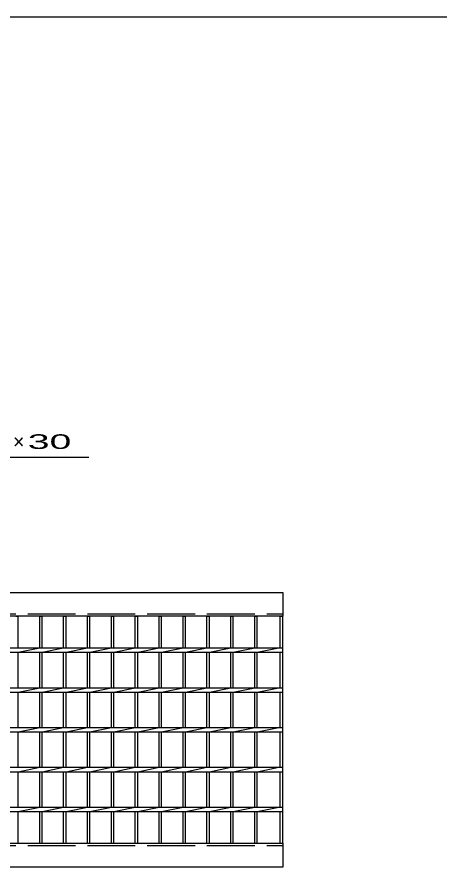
# Model space of a CAD drawing. Units: millimetres on the paper. Extents: x 0 to 355, y 0 to 234.
# Drawn here: x 106.2 to 159.3, y 127 to 233.8 of the extents above; entities that cross this region are included whole.
import ezdxf
from ezdxf.enums import TextEntityAlignment as Align

# ---------------------------------------------------------------- set-up
doc = ezdxf.new("R2010")
doc.units = ezdxf.units.MM
doc.linetypes.add('DASHED', pattern=[7.5, 6, -1.5])
for name, color, linetype, lineweight in [('0_2', 150, 'Continuous', 25), ('16', 3, 'Continuous', 25), ('22', 4, 'Continuous', 25)]:
    doc.layers.add(name, color=color, linetype=linetype, lineweight=lineweight)
doc.styles.add('ベクトル', font='')
doc.styles.get('ベクトル').set_extended_font_data('ベクトル')

msp = doc.modelspace()

# ---------------------------------------------------------------- linework, layer by layer
at = {"layer": '0_2'}
msp.add_line((9.1, 233.85), (355.1, 233.85), dxfattribs=at)
at = {"layer": '16'}
for p, q in [((40.1, 161.55), (139.6, 161.55)), ((139.6, 161.55), (139.6, 158.55)), ((139.6, 158.55), (40.1, 158.55)), ((106.1, 158.55), (106.4, 158.55)), ((106.4, 154.575), (106.4, 158.55)), ((109.1, 154.575), (109.1, 158.55)), ((109.1, 158.55), (109.4, 158.55)), ((109.4, 154.575), (109.4, 158.55)), ((112.1, 154.575), (112.1, 158.55)), ((112.1, 158.55), (112.4, 158.55)), ((112.4, 154.575), (112.4, 158.55)), ((115.1, 154.575), (115.1, 158.55)), ((115.1, 158.55), (115.4, 158.55)), ((115.4, 154.575), (115.4, 158.55)), ((118.1, 154.575), (118.1, 158.55)), ((118.1, 158.55), (118.4, 158.55)), ((118.4, 154.575), (118.4, 158.55)), ((121.1, 154.575), (121.1, 158.55)), ((121.1, 158.55), (121.4, 158.55)), ((121.4, 154.575), (121.4, 158.55)), ((124.1, 154.575), (124.1, 158.55)), ((124.1, 158.55), (124.4, 158.55)), ((124.4, 154.575), (124.4, 158.55)), ((127.1, 154.575), (127.1, 158.55)), ((127.1, 158.55), (127.4, 158.55)), ((127.4, 154.575), (127.4, 158.55)), ((130.1, 154.575), (130.1, 158.55)), ((130.1, 158.55), (130.4, 158.55)), ((130.4, 154.575), (130.4, 158.55)), ((133.1, 154.575), (133.1, 158.55)), ((133.1, 158.55), (133.4, 158.55)), ((133.4, 154.575), (133.4, 158.55)), ((136.1, 154.575), (136.1, 158.55)), ((136.1, 158.55), (136.4, 158.55)), ((136.4, 154.575), (136.4, 158.55)), ((139.3, 154.575), (139.3, 158.55)), ((139.3, 158.55), (139.6, 158.55)), ((139.6, 130.05), (139.6, 158.55)), ((40.1, 154.575), (139.6, 154.575)), ((40.1, 154.025), (139.6, 154.025)), ((106.4, 154.025), (109.1, 154.575)), ((106.4, 149.575), (106.4, 154.025)), ((109.1, 149.575), (109.1, 154.025)), ((109.4, 154.025), (112.1, 154.575)), ((109.4, 149.575), (109.4, 154.025)), ((112.1, 149.575), (112.1, 154.025)), ((112.4, 154.025), (115.1, 154.575)), ((112.4, 149.575), (112.4, 154.025)), ((115.1, 149.575), (115.1, 154.025)), ((115.4, 154.025), (118.1, 154.575)), ((115.4, 149.575), (115.4, 154.025)), ((118.1, 149.575), (118.1, 154.025)), ((118.4, 154.025), (121.1, 154.575)), ((118.4, 149.575), (118.4, 154.025)), ((121.1, 149.575), (121.1, 154.025)), ((121.4, 154.025), (124.1, 154.575)), ((121.4, 149.575), (121.4, 154.025)), ((124.1, 149.575), (124.1, 154.025)), ((124.4, 154.025), (127.1, 154.575)), ((124.4, 149.575), (124.4, 154.025)), ((127.1, 149.575), (127.1, 154.025)), ((127.4, 154.025), (130.1, 154.575)), ((127.4, 149.575), (127.4, 154.025)), ((130.1, 149.575), (130.1, 154.025)), ((130.4, 154.025), (133.1, 154.575)), ((130.4, 149.575), (130.4, 154.025)), ((133.1, 149.575), (133.1, 154.025)), ((133.4, 154.025), (136.1, 154.575)), ((133.4, 149.575), (133.4, 154.025)), ((136.1, 149.575), (136.1, 154.025)), ((136.4, 154.025), (139.1, 154.575)), ((136.4, 149.575), (136.4, 154.025)), ((139.3, 149.575), (139.3, 154.025)), ((139.6, 154.025), (139.6, 154.575)), ((40.1, 149.575), (139.6, 149.575)), ((106.4, 149.025), (109.1, 149.575)), ((109.4, 149.025), (112.1, 149.575)), ((112.4, 149.025), (115.1, 149.575)), ((115.4, 149.025), (118.1, 149.575)), ((118.4, 149.025), (121.1, 149.575)), ((121.4, 149.025), (124.1, 149.575)), ((124.4, 149.025), (127.1, 149.575)), ((127.4, 149.025), (130.1, 149.575)), ((130.4, 149.025), (133.1, 149.575)), ((133.4, 149.025), (136.1, 149.575)), ((136.4, 149.025), (139.1, 149.575)), ((139.6, 149.025), (139.6, 149.575)), ((40.1, 149.025), (139.6, 149.025)), ((106.4, 144.575), (106.4, 149.025)), ((109.1, 144.575), (109.1, 149.025)), ((109.4, 144.575), (109.4, 149.025)), ((112.1, 144.575), (112.1, 149.025)), ((112.4, 144.575), (112.4, 149.025)), ((115.1, 144.575), (115.1, 149.025)), ((115.4, 144.575), (115.4, 149.025)), ((118.1, 144.575), (118.1, 149.025)), ((118.4, 144.575), (118.4, 149.025)), ((121.1, 144.575), (121.1, 149.025)), ((121.4, 144.575), (121.4, 149.025)), ((124.1, 144.575), (124.1, 149.025)), ((124.4, 144.575), (124.4, 149.025)), ((127.1, 144.575), (127.1, 149.025)), ((127.4, 144.575), (127.4, 149.025)), ((130.1, 144.575), (130.1, 149.025)), ((130.4, 144.575), (130.4, 149.025)), ((133.1, 144.575), (133.1, 149.025)), ((133.4, 144.575), (133.4, 149.025)), ((136.1, 144.575), (136.1, 149.025)), ((136.4, 144.575), (136.4, 149.025)), ((139.3, 144.575), (139.3, 149.025)), ((40.1, 144.575), (139.6, 144.575)), ((106.4, 144.025), (109.1, 144.575)), ((109.4, 144.025), (112.1, 144.575)), ((112.4, 144.025), (115.1, 144.575)), ((115.4, 144.025), (118.1, 144.575)), ((118.4, 144.025), (121.1, 144.575)), ((121.4, 144.025), (124.1, 144.575)), ((124.4, 144.025), (127.1, 144.575)), ((127.4, 144.025), (130.1, 144.575)), ((130.4, 144.025), (133.1, 144.575)), ((133.4, 144.025), (136.1, 144.575)), ((136.4, 144.025), (139.1, 144.575)), ((139.6, 144.025), (139.6, 144.575)), ((40.1, 144.025), (139.6, 144.025)), ((106.4, 139.575), (106.4, 144.025)), ((109.1, 139.575), (109.1, 144.025)), ((109.4, 139.575), (109.4, 144.025)), ((112.1, 139.575), (112.1, 144.025)), ((112.4, 139.575), (112.4, 144.025)), ((115.1, 139.575), (115.1, 144.025)), ((115.4, 139.575), (115.4, 144.025)), ((118.1, 139.575), (118.1, 144.025)), ((118.4, 139.575), (118.4, 144.025)), ((121.1, 139.575), (121.1, 144.025)), ((121.4, 139.575), (121.4, 144.025)), ((124.1, 139.575), (124.1, 144.025)), ((124.4, 139.575), (124.4, 144.025)), ((127.1, 139.575), (127.1, 144.025)), ((127.4, 139.575), (127.4, 144.025)), ((130.1, 139.575), (130.1, 144.025)), ((130.4, 139.575), (130.4, 144.025)), ((133.1, 139.575), (133.1, 144.025)), ((133.4, 139.575), (133.4, 144.025)), ((136.1, 139.575), (136.1, 144.025)), ((136.4, 139.575), (136.4, 144.025)), ((139.3, 139.575), (139.3, 144.025)), ((40.1, 139.575), (139.6, 139.575)), ((40.1, 139.025), (139.6, 139.025)), ((106.4, 139.025), (109.1, 139.575)), ((106.4, 134.575), (106.4, 139.025)), ((109.1, 134.575), (109.1, 139.025)), ((109.4, 139.025), (112.1, 139.575)), ((109.4, 134.575), (109.4, 139.025)), ((112.1, 134.575), (112.1, 139.025)), ((112.4, 139.025), (115.1, 139.575)), ((112.4, 134.575), (112.4, 139.025)), ((115.1, 134.575), (115.1, 139.025)), ((115.4, 139.025), (118.1, 139.575)), ((115.4, 134.575), (115.4, 139.025)), ((118.1, 134.575), (118.1, 139.025)), ((118.4, 139.025), (121.1, 139.575)), ((118.4, 134.575), (118.4, 139.025)), ((121.1, 134.575), (121.1, 139.025)), ((121.4, 139.025), (124.1, 139.575)), ((121.4, 134.575), (121.4, 139.025)), ((124.1, 134.575), (124.1, 139.025)), ((124.4, 139.025), (127.1, 139.575)), ((124.4, 134.575), (124.4, 139.025)), ((127.1, 134.575), (127.1, 139.025)), ((127.4, 139.025), (130.1, 139.575)), ((127.4, 134.575), (127.4, 139.025)), ((130.1, 134.575), (130.1, 139.025)), ((130.4, 139.025), (133.1, 139.575)), ((130.4, 134.575), (130.4, 139.025)), ((133.1, 134.575), (133.1, 139.025)), ((133.4, 139.025), (136.1, 139.575)), ((133.4, 134.575), (133.4, 139.025)), ((136.1, 134.575), (136.1, 139.025)), ((136.4, 139.025), (139.1, 139.575)), ((136.4, 134.575), (136.4, 139.025)), ((139.3, 134.575), (139.3, 139.025)), ((139.6, 139.025), (139.6, 139.575)), ((40.1, 134.575), (139.6, 134.575)), ((106.4, 134.025), (109.1, 134.575)), ((109.4, 134.025), (112.1, 134.575)), ((112.4, 134.025), (115.1, 134.575)), ((115.4, 134.025), (118.1, 134.575)), ((118.4, 134.025), (121.1, 134.575)), ((121.4, 134.025), (124.1, 134.575)), ((124.4, 134.025), (127.1, 134.575)), ((127.4, 134.025), (130.1, 134.575)), ((130.4, 134.025), (133.1, 134.575)), ((133.4, 134.025), (136.1, 134.575)), ((136.4, 134.025), (139.1, 134.575)), ((139.6, 134.025), (139.6, 134.575)), ((40.1, 134.025), (139.6, 134.025)), ((106.4, 130.05), (106.4, 134.025)), ((109.1, 130.05), (109.1, 134.025)), ((109.4, 130.05), (109.4, 134.025)), ((112.1, 130.05), (112.1, 134.025)), ((112.4, 130.05), (112.4, 134.025)), ((115.1, 130.05), (115.1, 134.025)), ((115.4, 130.05), (115.4, 134.025)), ((118.1, 130.05), (118.1, 134.025)), ((118.4, 130.05), (118.4, 134.025)), ((121.1, 130.05), (121.1, 134.025)), ((121.4, 130.05), (121.4, 134.025)), ((124.1, 130.05), (124.1, 134.025)), ((124.4, 130.05), (124.4, 134.025)), ((127.1, 130.05), (127.1, 134.025)), ((127.4, 130.05), (127.4, 134.025)), ((130.1, 130.05), (130.1, 134.025)), ((130.4, 130.05), (130.4, 134.025)), ((133.1, 130.05), (133.1, 134.025)), ((133.4, 130.05), (133.4, 134.025)), ((136.1, 130.05), (136.1, 134.025)), ((136.4, 130.05), (136.4, 134.025)), ((139.3, 130.05), (139.3, 134.025)), ((40.1, 130.05), (139.6, 130.05)), ((106.1, 130.05), (106.4, 130.05)), ((109.1, 130.05), (109.4, 130.05)), ((112.1, 130.05), (112.4, 130.05)), ((115.1, 130.05), (115.4, 130.05)), ((118.1, 130.05), (118.4, 130.05)), ((121.1, 130.05), (121.4, 130.05)), ((124.1, 130.05), (124.4, 130.05)), ((127.1, 130.05), (127.4, 130.05)), ((130.1, 130.05), (130.4, 130.05)), ((133.1, 130.05), (133.4, 130.05)), ((136.1, 130.05), (136.4, 130.05)), ((139.3, 130.05), (139.6, 130.05)), ((139.6, 130.05), (139.6, 127.05)), ((139.6, 127.05), (40.1, 127.05))]:
    msp.add_line(p, q, dxfattribs=at)
at = {"layer": '16', "linetype": 'DASHED'}
for p, q in [((40.1, 158.85), (139.6, 158.85)), ((40.1, 129.75), (139.6, 129.75))]:
    msp.add_line(p, q, dxfattribs=at)
at = {"layer": '22'}
msp.add_line((71.25, 178.55), (115.25, 178.55), dxfattribs=at)

# ---------------------------------------------------------------- texts
at = {"layer": '22', "color": 2, "style": 'ベクトル'}
msp.add_text('×', height=1.833, dxfattribs=at).set_placement((105.75, 180.5), align=Align.MIDDLE_LEFT)
at = {"layer": '22', "color": 2, "style": 'ベクトル', "width": 2}
msp.add_text(' 30 ', height=1.833, dxfattribs=at).set_placement((106.25, 180.5), align=Align.MIDDLE_LEFT)

doc.saveas('drawing.dxf')
